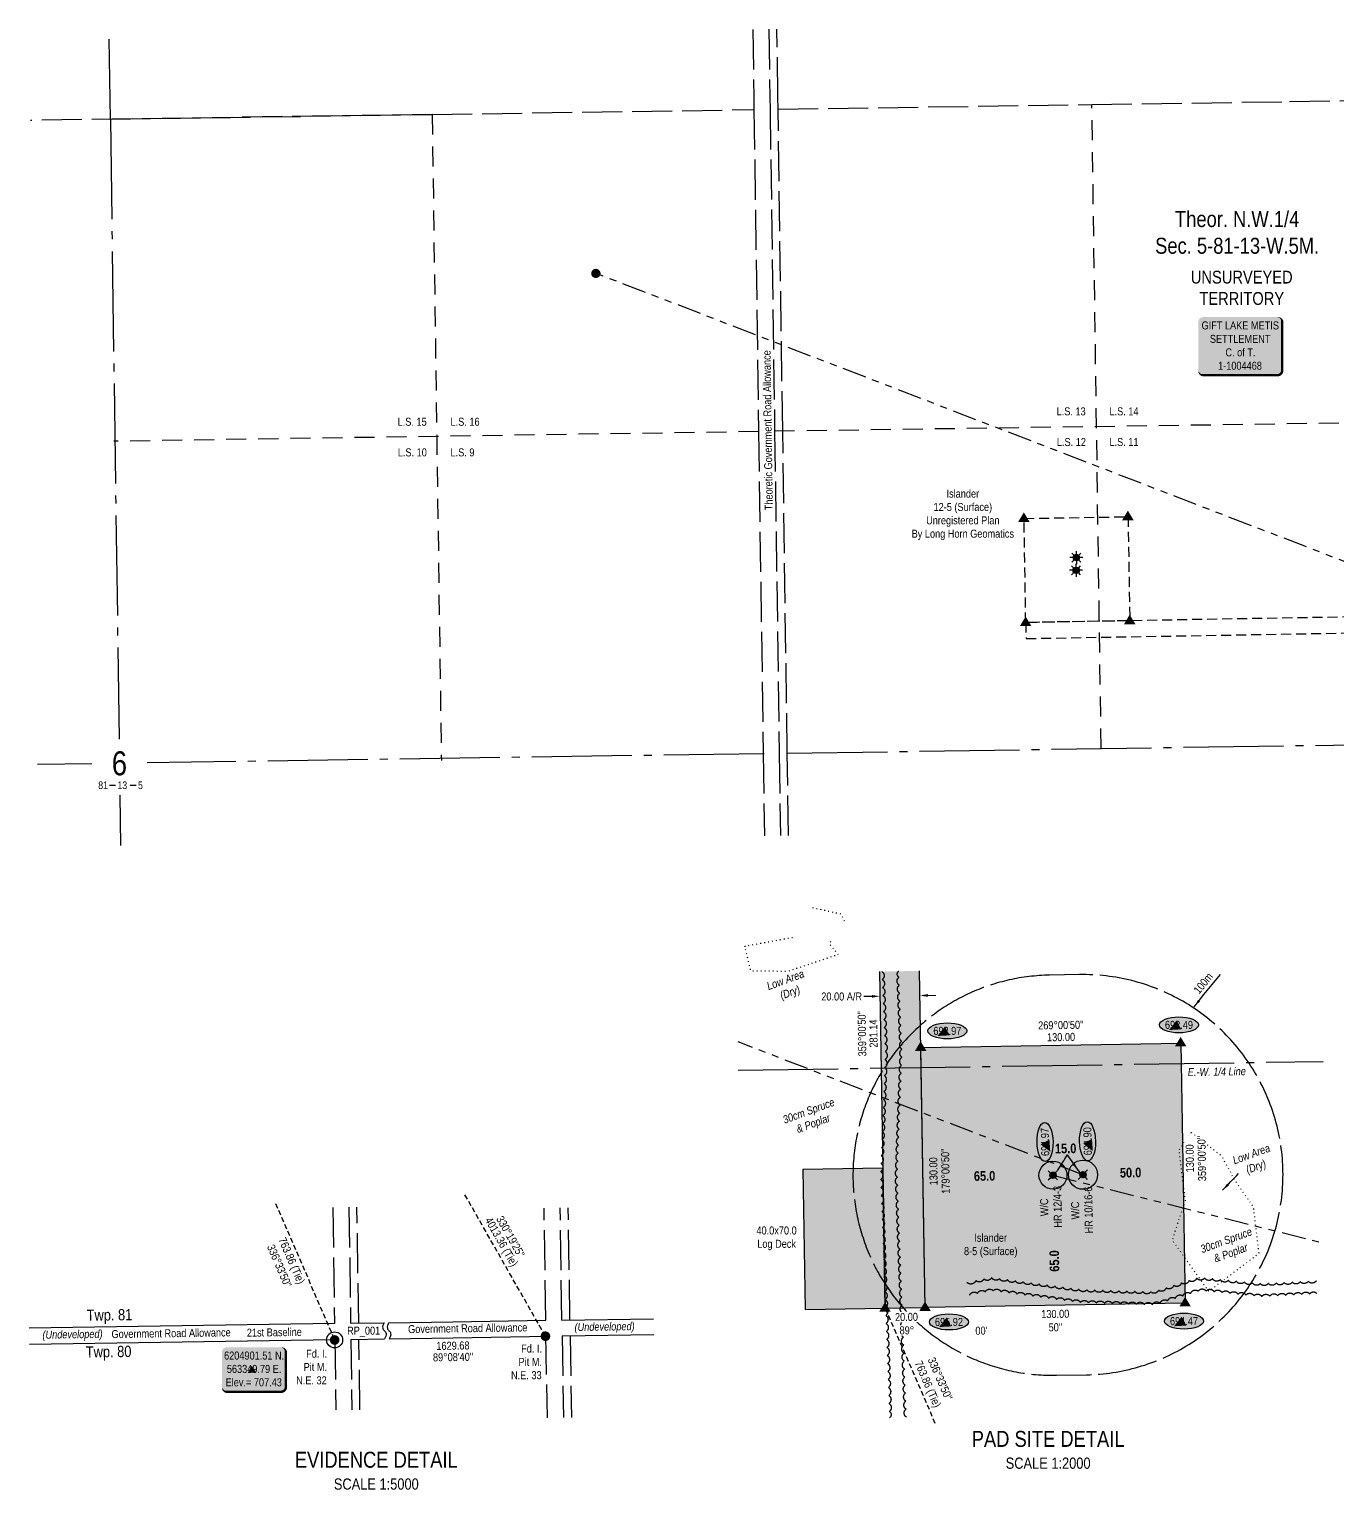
# Model space of a CAD drawing. Extents: x 560792 to 565903, y 6204783 to 6209081.
# Drawn here: x 560792 to 562427, y 6204783 to 6206607 of the extents above; entities that cross this region are included whole.
import ezdxf
from ezdxf.enums import TextEntityAlignment as Align

# ---------------------------------------------------------------- set-up
doc = ezdxf.new("R2010")
doc.units = 0
doc.header["$LTSCALE"] = 5
doc.header["$PDSIZE"] = 0.5
for name, pattern in [('0', [1, 1, 0]), ('foc-ACCESSROAD', [3.75, 2.5, -1.25]), ('foc-BUFFER', [16.75, 15, -1.75]), ('foc-DRILLPATH', [14.75, 6, -1.75, 1.75, -1.75, 1.75, -1.75]), ('foc-LSD', [8, 5, -3]), ('foc-QUARTERLINE', [33, 25, -3, 2, -3]), ('foc-TIELINE', [1.875, 1.25, -0.625]), ('foc-TOPO', [1, 0.2, -0.8]), ('foc-UNSURVEYED', [12.5, 10, -2.5])]:
    doc.linetypes.add(name, pattern=pattern)
doc.layers.get('Defpoints').update_dxf_attribs({"color": 9})
for name, color, linetype in [('10', 1, 'Continuous'), ('35', 37, 'Continuous'), ('9', 3, 'Continuous'), ('AS-OWNER', 7, 'Continuous'), ('AUX-BUFFER', 7, 'foc-BUFFER'), ('C-AR', 13, 'foc-ACCESSROAD'), ('C-SYMBOL', 7, 'Continuous'), ('C-WS', 13, 'foc-ACCESSROAD'), ('C-WS-S', 13, 'Continuous'), ('D-TXT', 6, 'Continuous'), ('DETAIL-T', 7, 'Continuous'), ('L-BD', 7, 'Continuous'), ('L-MON', 1, 'Continuous'), ('L-ROAD-T', 7, 'Continuous'), ('L-SEC', 7, 'Continuous'), ('L-SECLBL', 7, 'Continuous'), ('L-SECQ', 8, 'foc-QUARTERLINE'), ('L-SECTION-LSD', 7, 'foc-LSD'), ('L-TIE', 7, 'foc-TIELINE'), ('L-TIE-T', 7, 'Continuous'), ('L-UNS-T', 3, 'Continuous'), ('L-USEC', 7, 'foc-UNSURVEYED'), ('P-ELEVATION', 7, 'Continuous'), ('P-PDRILLPATH', 12, 'foc-DRILLPATH'), ('P-PROPOSED', 10, 'Continuous'), ('P-PROPOSED-H', 21, 'Continuous'), ('P-TEMP-H', 41, 'Continuous'), ('P-TEMP_LOG DECK', 46, 'Continuous'), ('P-TXT', 4, 'Continuous'), ('T-BUSH', 110, '0'), ('T-BUSH-T', 110, 'Continuous'), ('T-LOW-AREA', 48, 'foc-TOPO')]:
    doc.layers.add(name, color=color, linetype=linetype)
for name, color, linetype, lineweight in [('C-WS-T', 13, 'Continuous', 9), ('P-TEMP-T', 46, 'Continuous', 18), ('T-TEXT', 48, 'Continuous', 18)]:
    doc.layers.add(name, color=color, linetype=linetype, lineweight=lineweight)
doc.styles.add('100L', font='ARIALN.TTF', dxfattribs={"height": 11})
doc.styles.add('175L', font='ARIALN.TTF', dxfattribs={"height": 20})
doc.styles.add('80', font='ARIALN.TTF', dxfattribs={"height": 10})
doc.styles.add('80CG', font='ARIALN.TTF', dxfattribs={"height": 10})
doc.styles.add('80L', font='ARIALN.TTF', dxfattribs={"height": 10})
doc.styles.add('80LS', font='ARIALNI.TTF', dxfattribs={"height": 10})
doc.styles.add('BOLD', font='ARIALNB.TTF')
doc.styles.add('SIMPLEX', font='ARIALN.TTF')
doc.dimstyles.new('CG2011', dxfattribs={"dimscale": 5, "dimtxt": 9, "dimasz": 2, "dimexe": 0.2, "dimexo": 0.0625, "dimgap": 0.5, "dimtad": 0, "dimtih": 1, "dimtoh": 1, "dimzin": 0, "dimdsep": 46, "dimtxsty": '80CG', "dimcen": 0.1, "dimse1": 1, "dimse2": 1, "dimclrd": 256, "dimclrt": 256, "dimaunit": 1, "dimadec": 4, "dimazin": 0, "dimtfac": 0.06, "dimtofl": 0, "dimtmove": 0, "dimatfit": 1, "dimfxl": 0.2, "dimtolj": 1, "dimtzin": 0, "dimlwd": -1, "dimarcsym": 0})
doc.dimstyles.new('Compass 5 000', dxfattribs={"dimscale": 5, "dimtxt": 9, "dimasz": 2, "dimexe": 0.2, "dimexo": 0.0625, "dimgap": 0.5, "dimtad": 0, "dimtih": 1, "dimtoh": 1, "dimzin": 0, "dimdsep": 46, "dimtxsty": '80CG', "dimcen": 0.1, "dimse1": 1, "dimse2": 1, "dimclrd": 256, "dimclrt": 256, "dimaunit": 1, "dimadec": 4, "dimazin": 0, "dimtfac": 0.06, "dimtofl": 0, "dimtmove": 0, "dimatfit": 1, "dimfxl": 0.2, "dimtolj": 1, "dimtzin": 0, "dimlwd": -1, "dimarcsym": 0})

# ---------------------------------------------------------------- blocks, each defined once
blk = doc.blocks.new('GAS')
h = blk.add_hatch(color=255)
h.dxf.hatch_style = 1
edge = h.paths.add_edge_path()
edge.add_arc((0, 0), 0.9, 0, 360)
for p, q in [((-0.81, 0), (-1.62, 0)), ((-0.57, 0.57), (-1.14, 1.14)), ((0, 0.81), (0, 1.62)), ((0.57, 0.57), (1.14, 1.14)), ((1.62, 0), (0.81, 0)), ((-0.57, -0.57), (-1.14, -1.14)), ((0, -0.81), (0, -1.62)), ((1.14, -1.14), (0.57, -0.57))]:
    blk.add_line(p, q)
blk.add_circle((0, 0), 0.8)
blk = doc.blocks.new('*D376')
at = {"layer": 'C-WS-S', "transparency": 16777216}
for p, q in [((562807.2, 6205916.3), (562797.2, 6205916.3)), ((562807.7, 6205890.6), (562807.2, 6205916.3)), ((562808.5, 6205850.6), (562808.7, 6205840.6))]:
    blk.add_line(p, q, dxfattribs=at)
for points in [[(562809.4, 6205890.6), (562806, 6205890.5), (562807.9, 6205880.6)], [(562810.2, 6205850.6), (562806.8, 6205850.5), (562808.3, 6205860.6)]]:
    blk.add_solid(points, dxfattribs=at)
at = {"layer": 'Defpoints', "color": 0, "transparency": 16777216}
for p in [(562292.6, 6205870.3), (562808.3, 6205860.6), (562293, 6205850.3)]:
    blk.add_point(p, dxfattribs=at)
at = {"layer": 'C-WS-S', "transparency": 16777216, "insert": (562750.6, 6205916.3), "char_height": 10, "attachment_point": 5, "style": '80CG'}
blk.add_mtext('\\A1;Islander\\P20.00 A/R\\PPlan by Longhorn', dxfattribs=at)
blk = doc.blocks.new('*U389')
h = blk.add_hatch(color=255)
edge = h.paths.add_edge_path()
edge.add_line((-46.5, -37), (46.5, -37))
edge.add_arc((46.5, -31), 6, 270, 360)
edge.add_line((52.5, -31), (52.5, 29.5))
edge.add_arc((46.5, 29.5), 6, 0, 90)
edge.add_line((46.5, 35.5), (-46.5, 35.5))
edge.add_arc((-46.5, 29.5), 6, 90, 180)
edge.add_line((-52.5, 29.5), (-52.5, -31))
edge.add_arc((-46.5, -31), 6, 180, 270)
at = {"color": 14, "flags": 128}
blk.add_lwpolyline([(-46.5, -37, 3, 3, 0), (46.5, -37, 3, 3, 0.414214), (52.5, -31, 3, 3, 0), (52.5, 29.5, 3, 0, 0.414214), (46.5, 35.5, 0, 0, 0), (-46.5, 35.5, 0, 0, 0.414214), (-52.5, 29.5, 0, 0, 0), (-52.5, -31, 0, 3, 0.414214)], format="xyseb", close=True, dxfattribs=at)
at = {"color": 14, "style": '80'}
blk.add_attdef('ENTER_TEXT_001', (-26.8, -4.9), '', height=10, dxfattribs=at)
blk = doc.blocks.new('STRIA')
blk.add_hatch(color=255).paths.add_polyline_path([(-0.04, 1.52), (-1.47, -0.87), (1.39, -0.87)])
blk = doc.blocks.new('STRIAA')
blk.add_blockref('STRIA', (0, 0))
blk = doc.blocks.new('STRIB')
at = {"color": 1}
blk.add_solid([(-1.12, -0.67), (-0.04, 1.13), (1.04, -0.67)], dxfattribs=at)
blk = doc.blocks.new('STRIBB')
blk.add_blockref('STRIB', (0, 0))
blk = doc.blocks.new('STRICC')
for name in ['STRIAA', 'STRIBB']:
    blk.add_blockref(name, (0, 0))
blk = doc.blocks.new('fdspike')
blk.add_blockref('STRICC', (0, 0))
blk = doc.blocks.new('plbh')
at = {"layer": 'L-MON'}
h = blk.add_hatch(color=255, dxfattribs=at)
h.dxf.hatch_style = 1
edge = h.paths.add_edge_path()
edge.add_arc((0, 0), 1.16, 0, 360)
h = blk.add_hatch(color=256, dxfattribs=at)
h.dxf.hatch_style = 1
h.paths.add_polyline_path([(-0.96, 0, 1), (0.96, 0, 1)])
h.paths.add_polyline_path([(0.91, 0, -1), (-0.91, 0, -1)], flags=16)
h.paths.add_polyline_path([(0.45, 0, -1), (-0.45, 0, -1)], flags=0)
h = blk.add_hatch(color=256, dxfattribs=at)
h.dxf.hatch_style = 1
h.paths.add_polyline_path([(-0.45, 0, 1), (0.45, 0, 1)])
h.paths.add_polyline_path([(0.4, 0, -1), (-0.4, 0, -1)], flags=16)
at = {"layer": 'L-MON', "color": 240}
for radius in [0.96, 0.91, 0.45, 0.4]:
    blk.add_circle((0, 0), radius, dxfattribs=at)
blk = doc.blocks.new('WC')
at = {"layer": 'L-MON'}
h = blk.add_hatch(color=255, dxfattribs=at)
h.dxf.hatch_style = 1
edge = h.paths.add_edge_path()
edge.add_arc((0, 0), 0.9, 0, 360)
at = {"layer": 'L-MON', "color": 240, "flags": 128}
for points in [[(-0.62, 0.5), (-1.23, 1.12)], [(0.52, 0.61), (1.13, 1.21)], [(-1.18, -1.18), (-0.56, -0.57)], [(1.16, -1.18), (0.56, -0.57)]]:
    blk.add_lwpolyline(points, dxfattribs=at)
at = {"layer": 'L-MON', "color": 240}
for radius in [0.8, 0.373]:
    blk.add_circle((0, 0), radius, dxfattribs=at)
blk = doc.blocks.new('*D483')
at = {"layer": 'Defpoints', "color": 0, "transparency": 16777216}
for p in [(561855, 6205396.2), (561904.9, 6205399.8), (561904.9, 6205397)]:
    blk.add_point(p, dxfattribs=at)
at = {"layer": 'P-TXT', "transparency": 16777216}
for p, q in [((561844.9, 6205398.8), (561834.9, 6205398.6)), ((561914.9, 6205400), (561924.9, 6205400.2))]:
    blk.add_line(p, q, dxfattribs=at)
for points in [[(561844.9, 6205400.5), (561844.9, 6205397.1), (561854.9, 6205399)], [(561914.9, 6205401.7), (561914.9, 6205398.3), (561904.9, 6205399.8)]]:
    blk.add_solid(points, dxfattribs=at)
at = {"layer": 'P-TXT', "transparency": 16777216, "insert": (561807.2, 6205398.6), "char_height": 10, "attachment_point": 5, "style": '80CG'}
blk.add_mtext('\\A1;20.00 A/R', dxfattribs=at)
blk = doc.blocks.new('we')
at = {"layer": 'P-ELEVATION'}
h = blk.add_hatch(color=111, dxfattribs=at)
h.dxf.hatch_style = 1
edge = h.paths.add_edge_path()
edge.add_ellipse((0, 0), major_axis=(-24.4, 0), ratio=0.410256, start_angle=0, end_angle=360)
at = {"layer": 'P-ELEVATION', "color": 7, "flags": 128}
blk.add_lwpolyline([(0, 0, 12.5, 0, 0), (-12.4, -6.4, 0, 0, 0)], format="xyseb", dxfattribs=at)
at = {"layer": 'P-ELEVATION', "color": 7}
blk.add_ellipse((0, 0), major_axis=(-24.4, 0), ratio=0.410256, dxfattribs=at)
at = {"layer": 'P-ELEVATION', "style": '80'}
blk.add_attdef('ELEVATION', text='', height=10, dxfattribs=at).set_placement((0, 0), align=Align.MIDDLE_CENTER)
blk = doc.blocks.new('L-SECLBL')
at = {"layer": '9', "color": 7}
for p, q in [((-5.1, -27.8), (-12.3, -27.8)), ((20.7, -27.8), (13.5, -27.8))]:
    blk.add_line(p, q, dxfattribs=at)
at = {"layer": '10', "color": 2, "style": 'SIMPLEX'}
blk.add_attdef('SEC', text='', height=30, dxfattribs=at).set_placement((0, 0), align=Align.MIDDLE)
at = {"layer": '10', "color": 5, "style": '80L'}
blk.add_attdef('TWP', text='', height=9.5, dxfattribs=at).set_placement((-14.4, -27.4), align=Align.MIDDLE_RIGHT)
blk.add_attdef('RGE', text='', height=9.5, dxfattribs=at).set_placement((3.6, -27.4), align=Align.MIDDLE_CENTER)
blk.add_attdef('MER', text='', height=9.5, dxfattribs=at).set_placement((23.2, -27.4), align=Align.MIDDLE_LEFT)
blk = doc.blocks.new('*U421')
h = blk.add_hatch(color=254)
edge = h.paths.add_edge_path()
edge.add_line((-34, -28.5), (34, -28.5))
edge.add_arc((34, -22.5), 6, 270, 360)
edge.add_line((40, -22.5), (40, 21))
edge.add_arc((34, 21), 6, 0, 90)
edge.add_line((34, 27), (-34, 27))
edge.add_arc((-34, 21), 6, 90, 180)
edge.add_line((-40, 21), (-40, -22.5))
edge.add_arc((-34, -22.5), 6, 180, 270)
at = {"color": 1, "flags": 128}
blk.add_lwpolyline([(-34, -28.5, 3, 3, 0), (34, -28.5, 3, 3, 0.414214), (40, -22.5, 3, 3, 0), (40, 21, 3, 0, 0.414214), (34, 27, 0, 0, 0), (-34, 27, 0, 0, 0.414214), (-40, 21, 0, 0, 0), (-40, -22.5, 0, 3, 0.414214)], format="xyseb", close=True, dxfattribs=at)
blk.add_lwpolyline([(-7.8, -5.3, 0, 10, 0), (0, 0, 5, 5, 0)], format="xyseb", dxfattribs=at)
at = {"color": 1, "style": '80'}
blk.add_attdef('ENTER_TEXT_001', (-36, -5), '', height=10, dxfattribs=at)
blk = doc.blocks.new('fdia')
at = {"color": 255, "const_width": 1}
blk.add_lwpolyline([(-0.5, 0, 1), (0.5, 0, 1)], format="xyb", close=True, dxfattribs=at)
blk = doc.blocks.new('Fdiaa')
blk.add_blockref('fdia', (0, 0))
blk = doc.blocks.new('fdib')
at = {"color": 1, "const_width": 1.6}
blk.add_lwpolyline([(-0.4, 0, 1), (0.4, 0, 1)], format="xyb", close=True, dxfattribs=at)
at = {"color": 1}
blk.add_circle((0, 0), 0.8, dxfattribs=at)
blk = doc.blocks.new('Fdibb')
blk.add_blockref('fdib', (0, 0))
blk = doc.blocks.new('fdicc')
for name in ['Fdibb', 'Fdiaa']:
    blk.add_blockref(name, (0, 0))
blk = doc.blocks.new('FDI')
blk.add_blockref('fdicc', (0, 0))

msp = doc.modelspace()

# ---------------------------------------------------------------- hatches: boundary and pattern name
at = {"layer": 'P-PROPOSED-H'}
h = msp.add_hatch(color=256, dxfattribs=at)
h.dxf.hatch_style = 1
h.paths.add_polyline_path([(561854.384, 6205429.755), (561861.621, 6205009.301), (561911.59, 6205010.161), (561904.353, 6205430.615)])
h = msp.add_hatch(color=256, dxfattribs=at)
h.dxf.hatch_style = 1
h.paths.add_polyline_path([(562236.393, 6205015.752), (561911.59, 6205010.161), (561906, 6205334.964), (562230.802, 6205340.555)])
at = {"layer": 'P-TEMP-H'}
h = msp.add_hatch(color=256, dxfattribs=at)
h.dxf.hatch_style = 1
h.paths.add_polyline_path([(561858.61, 6205184.195), (561758.671, 6205182.475), (561761.681, 6205007.581), (561861.621, 6205009.301)])

# ---------------------------------------------------------------- linework, layer by layer
at = {"layer": '35', "color": 3}
msp.add_circle((561173.783, 6204969.715), 9.995, dxfattribs=at)
at = {"layer": 'AUX-BUFFER', "color": 251, "linetype": 'foc-BUFFER', "flags": 128}
msp.add_lwpolyline([(562066.893, 6205425.304, 1), (562075.493, 6204925.607), (562112.973, 6204926.252, 1), (562104.373, 6205425.949)], format="xyb", close=True, dxfattribs=at)
at = {"layer": 'C-AR'}
msp.add_lwpolyline([(562037.582, 6205845.695), (563026.687, 6205862.72), (563041.935, 6205847.987), (563041.078, 6205897.955), (563026.347, 6205882.708), (562037.238, 6205865.683)], close=True, dxfattribs=at)
at = {"layer": 'C-WS'}
msp.add_lwpolyline([(562164.923, 6205997.84), (562167.159, 6205867.919), (562037.238, 6205865.683), (562035.002, 6205995.604)], close=True, dxfattribs=at)
at = {"layer": 'Defpoints', "color": 6}
for centre, radius in [((562071.193, 6205175.455), 17.483), ((562108.673, 6205176.1), 18.235)]:
    msp.add_circle(centre, radius, dxfattribs=at)
at = {"layer": 'L-BD', "flags": 128}
for points in [[(561235.715, 6204991.208, 0.09819619), (561233.97, 6204987.781, 0.11502491), (561233.818, 6204984.49, 0.18910183), (561235.877, 6204981.18, -0.18910183), (561237.937, 6204977.87, -0.11502491), (561237.784, 6204974.579, -0.09819619), (561236.039, 6204971.153)], [(561241.509, 6204991.294, 0.09819619), (561239.765, 6204987.869, 0.11502491), (561239.612, 6204984.579, 0.18910183), (561241.671, 6204981.27, -0.18910183), (561243.73, 6204977.962, -0.11502491), (561243.577, 6204974.672, -0.09819619), (561241.833, 6204971.246)]]:
    msp.add_lwpolyline(points, format="xyb", dxfattribs=at)
at = {"layer": 'L-SEC'}
for p, q in [((561173.656, 6204990.28), (560792.199, 6204984.575)), ((561193.762, 6204990.58), (561235.715, 6204991.208)), ((561241.509, 6204991.294), (561321.325, 6204992.488)), ((561321.325, 6204992.488), (561437.578, 6204994.227)), ((561457.683, 6204994.528), (561572.101, 6204996.239)), ((560792.499, 6204964.47), (561173.952, 6204970.175)), ((561194.058, 6204970.475), (561236.039, 6204971.153)), ((561241.833, 6204971.246), (561321.647, 6204972.536)), ((561321.647, 6204972.536), (561441.141, 6204974.466)), ((561457.983, 6204974.738), (561572.419, 6204976.586))]:
    msp.add_line(p, q, dxfattribs=at)
at = {"layer": 'L-SECQ'}
for p, q in [((561710.182, 6205701.902), (560939.494, 6205690.371)), ((561739.286, 6205702.443), (562498.795, 6205713.807)), ((560870.251, 6205689.335), (560802.557, 6205688.322)), ((561677.68, 6205306.555), (562408.793, 6205317.494))]:
    msp.add_line(p, q, dxfattribs=at)
at = {"layer": 'L-SECQ', "flags": 128}
for points in [[(560893.558, 6206494.239), (560892.147, 6206594.183)], [(560893.558, 6206494.239), (560904.523, 6205719.838)], [(560905.514, 6205649.877), (560906.4, 6205587.283)]]:
    msp.add_lwpolyline(points, dxfattribs=at)
at = {"layer": 'L-SECTION-LSD'}
for p, q in [((562131.357, 6205708.309), (562119.778, 6206512.581)), ((561723.47, 6206104.951), (562527.671, 6206116.467))]:
    msp.add_line(p, q, dxfattribs=at)
at = {"layer": 'L-SECTION-LSD', "flags": 128}
for points in [[(561295.584, 6206500.255), (561307.076, 6205693.253)], [(561703.368, 6206104.131), (560898.029, 6206092.082)]]:
    msp.add_lwpolyline(points, dxfattribs=at)
at = {"layer": 'L-TIE'}
for p, q in [((561437.144, 6204974.401), (561336.439, 6205151.125)), ((561099.902, 6205140.218), (561173.83, 6204969.675)), ((561861.621, 6205009.301), (561924.005, 6204865.388))]:
    msp.add_line(p, q, dxfattribs=at)
at = {"layer": 'L-USEC'}
for p, q in [((561696.179, 6206606.215), (561697.396, 6206521.178)), ((561716.288, 6206606.516), (561717.505, 6206521.466)), ((561727.554, 6206521.61), (561726.337, 6206606.666)), ((561697.396, 6206521.178), (561697.61, 6206506.27)), ((561717.505, 6206521.466), (561717.718, 6206506.571)), ((561727.768, 6206506.722), (561727.554, 6206521.61)), ((562366.84, 6206516.274), (562521.851, 6206518.606)), ((561295.584, 6206500.255), (560793.615, 6206492.743)), ((560893.558, 6206494.239), (561295.584, 6206500.255)), ((561295.584, 6206500.255), (561697.61, 6206506.27)), ((561697.61, 6206506.27), (561703.368, 6206104.131)), ((561717.719, 6206506.558), (561723.477, 6206104.419)), ((561727.768, 6206506.722), (562119.778, 6206512.581)), ((561733.527, 6206104.584), (561727.768, 6206506.722)), ((562119.778, 6206512.581), (562366.84, 6206516.274)), ((562119.778, 6206512.581), (562119.778, 6206512.581)), ((561703.368, 6206104.131), (561709.128, 6205701.992)), ((561723.477, 6206104.419), (561729.237, 6205702.28)), ((561739.286, 6205702.443), (561733.527, 6206104.584)), ((561709.128, 6205701.992), (561710.598, 6205599.335)), ((561729.234, 6205702.28), (561730.704, 6205599.637)), ((561740.756, 6205599.787), (561739.286, 6205702.443)), ((561171.525, 6205135.068), (561173.656, 6204990.28)), ((561191.631, 6205135.364), (561193.762, 6204990.58)), ((561203.813, 6204990.731), (561201.683, 6205135.512)), ((561173.952, 6204970.175), (561175.265, 6204882.325)), ((561194.058, 6204970.475), (561195.375, 6204882.319)), ((561205.43, 6204882.316), (561204.11, 6204970.625))]:
    msp.add_line(p, q, dxfattribs=at)
at = {"layer": 'L-USEC', "flags": 128}
for points in [[(561437.578, 6204994.227), (561435.462, 6205134.265)], [(561457.683, 6204994.528), (561455.567, 6205134.569)], [(561467.736, 6204994.678), (561465.62, 6205134.721)], [(561437.099, 6204976.4), (561439.43, 6204872.549)], [(561457.983, 6204974.738), (561459.536, 6204872.85)], [(561468.036, 6204974.9), (561469.589, 6204873)]]:
    msp.add_lwpolyline(points, dxfattribs=at)
at = {"layer": 'P-PDRILLPATH', "flags": 128}
msp.add_lwpolyline([(562108.673, 6205176.1), (561677.68, 6205341.97)], dxfattribs=at)
at = {"layer": 'P-PROPOSED'}
msp.add_lwpolyline([(561854.384, 6205429.755), (561861.621, 6205009.301), (561911.59, 6205010.161), (561904.353, 6205430.615)], dxfattribs=at)
msp.add_lwpolyline([(562236.393, 6205015.752), (561911.59, 6205010.161), (561906, 6205334.964), (562230.802, 6205340.555)], close=True, dxfattribs=at)
at = {"layer": 'P-TEMP_LOG DECK', "flags": 128}
msp.add_lwpolyline([(561858.61, 6205184.195), (561758.671, 6205182.475), (561761.681, 6205007.581), (561861.621, 6205009.301)], close=True, dxfattribs=at)
at = {"layer": 'T-BUSH', "flags": 128}
for points in [[(561857.493, 6205429.735, -0.52056705), (561857.91, 6205419.748, -0.52056705), (561858.327, 6205409.761, -0.52056705), (561858.743, 6205399.775, -0.52056705), (561859.16, 6205389.788, -0.52056705), (561859.577, 6205379.801, -0.52056705), (561859.994, 6205369.814, -0.52056705), (561860.41, 6205359.828, -0.52056705), (561860.827, 6205349.841, -0.52056705), (561861.244, 6205339.854, -0.52056705), (561861.661, 6205329.867, -0.52056705), (561861.364, 6205319.88, -0.52056705), (561860.979, 6205309.892, -0.52056705), (561860.593, 6205299.904, -0.52056705), (561860.208, 6205289.916, -0.52056705), (561859.823, 6205279.928, -0.52056705), (561859.437, 6205269.94, -0.52056705), (561859.052, 6205259.952, -0.52056705), (561858.667, 6205249.964, -0.52056705), (561858.281, 6205239.976, -0.52056705), (561857.896, 6205229.988, -0.52056705), (561857.511, 6205220, -0.52056705), (561857.125, 6205210.012, -0.52056705), (561856.74, 6205200.024, -0.52056705), (561856.355, 6205190.036, -0.52056705), (561855.969, 6205180.048, -0.52056705), (561855.943, 6205170.06, -0.52056705), (561856.317, 6205160.071, -0.52056705), (561856.69, 6205150.083, -0.52056705), (561857.064, 6205140.094, -0.52056705), (561857.438, 6205130.106, -0.52056705), (561857.811, 6205120.118, -0.52056705), (561858.185, 6205110.129, -0.52056705), (561858.559, 6205100.141, -0.52056705), (561858.933, 6205090.152, -0.52056705), (561859.306, 6205080.164, -0.52056705), (561859.68, 6205070.176, -0.52056705), (561860.054, 6205060.187, -0.52056705), (561860.428, 6205050.199, -0.52056705), (561860.801, 6205040.21, -0.52056705), (561861.175, 6205030.222, -0.52056705), (561861.549, 6205020.233, -0.52056705), (561861.923, 6205010.245, -0.52056705), (561862.296, 6205000.257, -0.52056705), (561862.67, 6204990.268, -0.52056705), (561863.044, 6204980.28, -0.52056705), (561863.418, 6204970.291, -0.52056705), (561863.791, 6204960.303, -0.52056705), (561864.165, 6204950.314, -0.52056705), (561864.539, 6204940.326, -0.52056705), (561864.913, 6204930.338, -0.52056705), (561865.286, 6204920.349, -0.52056705), (561865.66, 6204910.361, -0.52056705), (561866.034, 6204900.372, -0.52056705), (561866.408, 6204890.384, -0.52056705), (561866.781, 6204880.396, -0.52056705), (561867.075, 6204872.547, -0.52056705)], [(561888.051, 6204873.334, -0.52056705), (561887.676, 6204883.322, -0.52056705), (561887.3, 6204893.311, -0.52056705), (561886.925, 6204903.299, -0.52056705), (561886.55, 6204913.287, -0.52056705), (561886.175, 6204923.276, -0.52056705), (561885.8, 6204933.264, -0.52056705), (561885.425, 6204943.252, -0.52056705), (561885.049, 6204953.241, -0.52056705), (561884.674, 6204963.229, -0.52056705), (561884.299, 6204973.217, -0.52056705), (561883.924, 6204983.206, -0.52056705), (561883.549, 6204993.194, -0.52056705), (561883.173, 6205003.183, -0.52056705), (561882.798, 6205013.171, -0.52056705), (561882.423, 6205023.159, -0.52056705), (561882.048, 6205033.148, -0.52056705), (561881.673, 6205043.136, -0.52056705), (561881.298, 6205053.124, -0.52056705), (561880.922, 6205063.113, -0.52056705), (561880.547, 6205073.101, -0.52056705), (561880.172, 6205083.089, -0.52056705), (561879.797, 6205093.078, -0.52056705), (561879.422, 6205103.066, -0.52056705), (561879.046, 6205113.055, -0.52056705), (561878.671, 6205123.043, -0.52056705), (561878.296, 6205133.031, -0.52056705), (561877.921, 6205143.02, -0.52056705), (561877.546, 6205153.008, -0.52056705), (561877.171, 6205162.996, -0.52056705), (561876.795, 6205172.985, -0.52056705), (561877.088, 6205182.973, -0.52056705), (561877.474, 6205192.961, -0.52056705), (561877.859, 6205202.949, -0.52056705), (561878.244, 6205212.937, -0.52056705), (561878.63, 6205222.925, -0.52056705), (561879.015, 6205232.913, -0.52056705), (561879.4, 6205242.901, -0.52056705), (561879.786, 6205252.889, -0.52056705), (561880.171, 6205262.877, -0.52056705), (561880.556, 6205272.865, -0.52056705), (561880.942, 6205282.853, -0.52056705), (561881.327, 6205292.841, -0.52056705), (561881.712, 6205302.829, -0.52056705), (561882.098, 6205312.817, -0.52056705), (561882.483, 6205322.805, -0.52056705), (561882.547, 6205332.792, -0.52056705), (561882.131, 6205342.779, -0.52056705), (561881.714, 6205352.766, -0.52056705), (561881.297, 6205362.753, -0.52056705), (561880.88, 6205372.739, -0.52056705), (561880.464, 6205382.726, -0.52056705), (561880.047, 6205392.713, -0.52056705), (561879.63, 6205402.699, -0.52056705), (561879.213, 6205412.686, -0.52056705), (561878.797, 6205422.673, -0.52056705), (561878.481, 6205430.243, -0.52056705)], [(562400.018, 6205043.59, -0.52056705), (562390.037, 6205043.049, -0.52056705), (562380.056, 6205042.508, -0.52056705), (562370.075, 6205041.967, -0.52056705), (562360.095, 6205041.426, -0.52056705), (562350.114, 6205040.886, -0.52056705), (562340.133, 6205040.345, -0.52056705), (562330.16, 6205040.125, -0.52056705), (562320.215, 6205041.129, -0.52056705), (562310.27, 6205042.134, -0.52056705), (562300.325, 6205043.139, -0.52056705), (562290.381, 6205044.143, -0.52056705), (562280.436, 6205045.148, -0.52056705), (562270.491, 6205046.152, -0.52056705), (562260.546, 6205047.157, -0.52056705), (562250.683, 6205046.945, -0.52056705), (562241.164, 6205043.897, -0.52056705), (562231.645, 6205040.848, -0.52056705), (562222.125, 6205037.8, -0.52056705), (562212.606, 6205034.752, -0.52056705), (562203.087, 6205031.704, -0.52056705), (562193.413, 6205029.758, -0.52056705), (562183.423, 6205030.075, -0.52056705), (562173.432, 6205030.391, -0.52056705), (562163.442, 6205030.708, -0.52056705), (562153.452, 6205031.025, -0.52056705), (562143.461, 6205031.342, -0.52056705), (562133.471, 6205031.659, -0.52056705), (562123.48, 6205031.976, -0.52056705), (562113.49, 6205032.293, -0.52056705), (562103.525, 6205032.914, -0.52056705), (562093.619, 6205034.249, -0.52056705), (562083.713, 6205035.583, -0.52056705), (562073.807, 6205036.918, -0.52056705), (562063.901, 6205038.253, -0.52056705), (562053.996, 6205039.588, -0.52056705), (562044.09, 6205040.923, -0.52056705), (562034.184, 6205042.258, -0.52056705), (562024.278, 6205043.593, -0.52056705), (562014.372, 6205044.928, -0.52056705), (562004.466, 6205046.263, -0.52056705), (561994.559, 6205047.586, -0.52056705), (561984.741, 6205045.854, -0.52056705), (561974.961, 6205043.793, -0.52056705), (561963.759, 6205041.432, -0.52056705)], [(561967.057, 6205025.783, -0.52056705), (561976.837, 6205027.844, -0.52056705), (561986.618, 6205029.905, -0.52056705), (561996.427, 6205031.209, -0.52056705), (562006.332, 6205029.874, -0.52056705), (562016.238, 6205028.539, -0.52056705), (562026.144, 6205027.204, -0.52056705), (562036.05, 6205025.869, -0.52056705), (562045.956, 6205024.534, -0.52056705), (562055.862, 6205023.199, -0.52056705), (562065.768, 6205021.864, -0.52056705), (562075.673, 6205020.53, -0.52056705), (562085.579, 6205019.195, -0.52056705), (562095.485, 6205017.86, -0.52056705), (562105.394, 6205016.551, -0.52056705), (562115.384, 6205016.232, -0.52056705), (562125.375, 6205015.915, -0.52056705), (562135.365, 6205015.598, -0.52056705), (562145.355, 6205015.281, -0.52056705), (562155.346, 6205014.964, -0.52056705), (562165.336, 6205014.647, -0.52056705), (562175.326, 6205014.331, -0.52056705), (562185.317, 6205014.014, -0.52056705), (562195.307, 6205013.697, -0.52056705), (562205.023, 6205015.531, -0.52056705), (562214.543, 6205018.579, -0.52056705), (562224.062, 6205021.628, -0.52056705), (562233.581, 6205024.676, -0.52056705), (562243.1, 6205027.724, -0.52056705), (562252.62, 6205030.772, -0.52056705), (562262.446, 6205030.891, -0.52056705), (562272.391, 6205029.886, -0.52056705), (562282.336, 6205028.882, -0.52056705), (562292.281, 6205027.877, -0.52056705), (562302.226, 6205026.872, -0.52056705), (562312.17, 6205025.868, -0.52056705), (562322.115, 6205024.863, -0.52056705), (562332.063, 6205023.902, -0.52056705), (562342.044, 6205024.432, -0.52056705), (562352.025, 6205024.973, -0.52056705), (562362.006, 6205025.514, -0.52056705), (562371.986, 6205026.055, -0.52056705), (562381.967, 6205026.596, -0.52056705), (562391.948, 6205027.137, -0.52056705), (562400.883, 6205027.621, -0.52056705)]]:
    msp.add_lwpolyline(points, format="xyb", dxfattribs=at)
at = {"layer": 'T-LOW-AREA', "flags": 128}
for points in [[(561770.753, 6205509.743), (561806.173, 6205501.835), (561811.038, 6205491.945)], [(561793.512, 6205467.22), (561791.683, 6205464.64), (561802.843, 6205450.963), (561739.703, 6205429.825), (561693.743, 6205430.48), (561686.18, 6205461.523), (561748.33, 6205472.93)]]:
    msp.add_lwpolyline(points, dxfattribs=at)
msp.add_lwpolyline([(562244.035, 6205228.893), (562281.683, 6205199.678), (562298.345, 6205168.908), (562321.29, 6205136.175), (562328.243, 6205077.638), (562265.785, 6205030.385), (562220.273, 6205094.215), (562236.588, 6205143.988), (562228.685, 6205206.835)], close=True, dxfattribs=at)

# ---------------------------------------------------------------- block references
at = {"layer": 'AS-OWNER'}
ref = msp.add_blockref('*U389', (562305.164, 6206211.588), dxfattribs=dict(at, xscale=0.9990974636864316, yscale=0.9990974636864316, zscale=0.9990974636864316))
ref.add_attrib('ENTER_TEXT_001', 'GIFT LAKE METIS', (562256.803, 6206231.764), dxfattribs={"layer": '0', "color": 14, "height": 9.99097, "style": '80'})
ref.add_attrib('ENTER_TEXT_002', 'SETTLEMENT', (562267.176, 6206214.935), dxfattribs={"layer": '0', "color": 14, "height": 9.991, "style": '80'})
ref.add_attrib('ENTER_TEXT_003', 'C. of T.', (562286.616, 6206198.107), dxfattribs={"layer": '0', "color": 14, "height": 9.991, "style": '80'})
ref.add_attrib('ENTER_TEXT_004', '1-1004468', (562277.443, 6206181.414), dxfattribs={"layer": '0', "color": 14, "height": 9.991, "style": '80'})
at = {"layer": 'C-WS-S', "xscale": 4.997705, "yscale": 4.997705, "zscale": 4.997705}
for p in [(562100.382, 6205946.756), (562100.051, 6205930.912)]:
    msp.add_blockref('GAS', p, dxfattribs=at)
at = {"layer": 'Defpoints', "xscale": 5, "yscale": 5, "zscale": 5}
for p in [(562035.016, 6205995.643), (562164.942, 6205997.865), (562037.238, 6205865.683), (562167.193, 6205867.941)]:
    msp.add_blockref('fdspike', p, dxfattribs=at)
at = {"layer": 'DETAIL-T', "color": 4}
ref = msp.add_blockref('*U421', (561072.903, 6204933.466), dxfattribs=dict(at, xscale=0.999082210681, yscale=0.999082210681, zscale=0.999082210681))
ref.add_attrib('ENTER_TEXT_001', '6204901.51 N.', (561035.642, 6204945.228), dxfattribs={"layer": '0', "color": 1, "height": 9.99082, "style": '80'})
ref.add_attrib('ENTER_TEXT_002', '563349.79 E.', (561039.114, 6204928.536), dxfattribs={"layer": '0', "color": 1, "height": 9.99082, "style": '80'})
ref.add_attrib('ENTER_TEXT_003', 'Elev.= 707.43', (561037.561, 6204911.843), dxfattribs={"layer": '0', "color": 1, "height": 9.99082, "style": '80'})
at = {"layer": 'L-MON'}
for name, p, xscale, yscale, zscale in [('plbh', (561500.1, 6206301.7), 4.997705, 4.997705, 4.997705), ('fdspike', (561906.048, 6205335.023), 4.997705, 4.997705, 4.997705), ('fdspike', (562230.863, 6205340.64), 4.997705, 4.997705, 4.997705), ('WC', (562071.193, 6205175.455), 4.997705, 4.997705, 4.997705), ('WC', (562108.673, 6205176.1), 4.997705, 4.997705, 4.997705), ('fdspike', (562236.463, 6205015.9), 4.997705, 4.997705, 4.997705), ('fdspike', (561861.578, 6205009.4), 4.997705, 4.997705, 4.997705), ('fdspike', (561911.568, 6205010.225), 4.997705, 4.997705, 4.997705), ('FDI', (561173.783, 6204969.715), 5, 5, 5), ('FDI', (561437.144, 6204974.401), 4.997705, 4.997705, 4.997705)]:
    msp.add_blockref(name, p, dxfattribs=dict(at, xscale=xscale, yscale=yscale, zscale=zscale))
at = {"layer": 'L-MON', "xscale": 0.999541, "yscale": 0.999541, "zscale": 0.999541}
for p, values in [((562228.58, 6205363.214), {'ELEVATION': '692.49'}), ((561939.199, 6205355.712), {'ELEVATION': '692.97'}), ((562234.857, 6204993.248), {'ELEVATION': '694.47'}), ((561941.235, 6204992.196), {'ELEVATION': '695.92'})]:
    msp.add_blockref('we', p, dxfattribs=at).add_auto_attribs(values)
at = {"layer": 'L-MON', "xscale": 0.9995409999999999, "yscale": 0.9995409999999999, "zscale": 0.9995409999999999, "rotation": 91.00983140936816}
for p, values in [((562061.241, 6205216.947), {'ELEVATION': '694.97'}), ((562114.364, 6205217.848), {'ELEVATION': '694.90'})]:
    msp.add_blockref('we', p, dxfattribs=at).add_auto_attribs(values)
at = {"layer": 'L-SECLBL', "xscale": 0.999541, "yscale": 0.999541, "zscale": 0.999541}
msp.add_blockref('L-SECLBL', (560904.947, 6205689.854), dxfattribs=at).add_auto_attribs({'SEC': '6', 'TWP': '81', 'RGE': '13', 'MER': '5'})

# ---------------------------------------------------------------- texts
at = {"layer": '35', "color": 3, "style": '80'}
msp.add_attdef('RP_001', (561189.322, 6204976.343), 'RP', height=9.9954, dxfattribs=at)
at = {"layer": 'AUX-BUFFER', "insert": (562246.02, 6205407.341), "char_height": 9.9954, "attachment_point": 1, "rotation": 50.909099, "style": '80L'}
msp.add_mtext_dynamic_manual_height_columns('100m', width=34.21883, gutter_width=224.897, heights=[0], dxfattribs=at)
at = {"layer": 'C-SYMBOL', "color": 3, "insert": (562301.249, 6206379.573), "char_height": 19.99082, "width": 366.55746, "attachment_point": 2, "style": '175L'}
msp.add_mtext('Theor. N.W.1/4 \\PSec. 5-81-13-W.5M.', dxfattribs=at)
at = {"layer": 'C-WS-S', "insert": (561958.555, 6206000.153), "char_height": 9.99541, "width": 220.17856, "attachment_point": 5, "style": '80CG'}
msp.add_mtext('\\A1;Islander\\P12-5 (Surface) \\PUnregistered Plan \\PBy Long Horn Geomatics', dxfattribs=at)
at = {"layer": 'C-WS-T', "insert": (561959.729, 6205102.347), "char_height": 9.99541, "attachment_point": 1, "style": '80L'}
msp.add_mtext_dynamic_manual_height_columns('\\pi13.209;Islander \\P\\pi0.27839;8-5 (Surface)', width=66.22239, gutter_width=49.977, heights=[0], dxfattribs=at)
at = {"layer": 'D-TXT', "color": 3, "char_height": 13.9936, "attachment_point": 1, "rotation": 0.856832, "style": '80L'}
for s, width, insert in [('Twp. 81', 54.1956, (560863.878, 6205007.561)), ('Twp. 80', 56.37196, (560862.795, 6204961.667))]:
    msp.add_mtext_dynamic_manual_height_columns(s, width=width, gutter_width=47.478, heights=[0], dxfattribs=dict(at, insert=insert))
at = {"layer": 'DETAIL-T', "color": 3, "char_height": 19.99082, "attachment_point": 5, "style": '80CG'}
for s, insert, width in [('PAD SITE DETAIL\\P{\\H0.7x;SCALE 1:2000}', (562065.122, 6204832.395), 190.22179), ('EVIDENCE DETAIL\\P{\\H0.7x;SCALE 1:5000}', (561225.815, 6204806.347), 262.33056)]:
    msp.add_mtext(s, dxfattribs=dict(at, insert=insert, width=width))
at = {"layer": 'L-BD', "style": '80L'}
for s, height, rotation, p in [('359°00\'50"', 9.9954, 90.9861, (561832.589, 6205352.044)), ('281.14', 9.9954, 90.9861, (561846.83, 6205352.289)), ("269°00'50''", 9.99541, 0.9861, (562081.032, 6205362.969)), ('130.00', 9.9954, 0.9861, (562081.29, 6205347.978)), ("179°00'50''", 9.99541, 90.9861, (561936.811, 6205180.609)), ('130.00', 9.9954, 90.9861, (561921.82, 6205180.351)), ('4013.36 (Tie)', 9.99541, 299.6764, (561381.229, 6205091.703)), ("330°19'25''", 9.99541, 299.6764, (561393.604, 6205098.755)), ("00'", 9.9954, 0.9861, (561981.707, 6204981.336)), ('1629.68', 9.9954, 1.0193, (561321.553, 6204962.564)), ("89°08'40''", 9.9954, 1.0193, (561321.806, 6204948.323))]:
    msp.add_text(s, height=height, rotation=rotation, dxfattribs=at).set_placement(p, align=Align.MIDDLE)
at = {"layer": 'L-BD', "color": 3, "style": 'BOLD'}
for s, rotation, p in [('15.0', 0.985916, (562073.715, 6205202.63)), ('50.0', 0.985916, (562154.863, 6205172.521)), ('65.0', 0.985916, (561972.461, 6205168.368)), ('65.0', 90.9861, (562079.104, 6205055.046))]:
    msp.add_text(s, height=11.9945, rotation=rotation, dxfattribs=at).set_placement(p)
at = {"layer": 'L-BD', "insert": (562073.917, 6205007.209), "char_height": 9.99541, "width": 35.19531, "attachment_point": 2, "rotation": 0.9861, "style": '80L'}
msp.add_mtext("130.00 50''", dxfattribs=at)
at = {"layer": 'L-MON', "char_height": 9.99541, "attachment_point": 1, "style": '80L'}
for s, insert in [('\\pi33.742;Fd. I.\\P\\pi30.489;Pit M.\\P\\pi21.169;N.E. 32', (561104.521, 6204957.594)), ('\\pi33.742;Fd. I.\\P\\pi30.489;Pit M.\\P\\pi21.107;N.E. 33', (561373.044, 6204964.029))]:
    msp.add_mtext_dynamic_manual_height_columns(s, width=57.89823, gutter_width=49.977, heights=[0], dxfattribs=dict(at, insert=insert))
at = {"layer": 'L-ROAD-T', "style": '80L'}
for s, rotation, p in [('Theoretic Government Road Allowance', 90.820424, (561714.779, 6206105.826)), ('Government Road Allowance', 0.856832, (561340.011, 6204984.342)), ('Government Road Allowance', 0.856832, (560969.463, 6204978.112))]:
    msp.add_text(s, height=9.99541, rotation=rotation, dxfattribs=at).set_placement(p, align=Align.MIDDLE_CENTER)
at = {"layer": 'L-ROAD-T', "insert": (561098.351, 6204984.26), "char_height": 9.99541, "width": 69.40455, "attachment_point": 2, "rotation": 0.856798, "style": '80L'}
msp.add_mtext('\\A1;21st Baseline', dxfattribs=at)
at = {"layer": 'L-SECQ', "insert": (562239.488, 6205309.148), "char_height": 9.99541, "width": 73.27882, "attachment_point": 1, "rotation": 0.9861, "style": '80L'}
msp.add_mtext('{\\fArial Narrow|b0|i1|c0|p34;E.-W. 1/4 Line}', dxfattribs=at)
at = {"layer": 'L-TIE-T', "char_height": 9.99541, "attachment_point": 1, "rotation": 293.4361, "style": '80L'}
for s, width, insert in [('\\pi0.58023;763.86 (Tie)\\P\\pi3.1268;336°33\'50"', 61.67837, (561112.241, 6205099.597)), ('\\pi2.8591;336°33\'50"\\P\\pi0.31248;763.86 (Tie)', 61.14286, (561922.449, 6204951.803))]:
    msp.add_mtext_dynamic_manual_height_columns(s, width=width, gutter_width=49.977, heights=[0], dxfattribs=dict(at, insert=insert))
at = {"layer": 'L-UNS-T', "color": 3, "insert": (562306.976, 6206283.596), "char_height": 15.99266, "attachment_point": 5, "style": '80L'}
msp.add_mtext_dynamic_manual_height_columns('UNSURVEYED TERRITORY', width=126.35573, gutter_width=47.478, heights=[0], dxfattribs=at)
at = {"layer": 'P-TEMP-T', "insert": (561700.594, 6205111.451), "char_height": 9.99541, "attachment_point": 1, "style": '80L'}
msp.add_mtext_dynamic_manual_height_columns('\\pi0.11475;40.0x70.0\\P\\pi1.1613;Log Deck', width=49.83837, gutter_width=49.977, heights=[0], dxfattribs=at)
at = {"layer": 'P-TXT', "char_height": 9.99541, "attachment_point": 1, "rotation": 90.9861, "style": '80L'}
for s, width, insert in [('\\pi15.053;W/C\\P\\pi0.48975;HR 12/4-3', 51.73381, (562055.726, 6205109.088)), ('\\pi18.237;W/C\\P\\pi0.48975;HR 10/16-6', 58.10197, (562094.432, 6205101.883))]:
    msp.add_mtext_dynamic_manual_height_columns(s, width=width, gutter_width=49.954, heights=[0], dxfattribs=dict(at, insert=insert))
at = {"layer": 'T-BUSH-T', "char_height": 9.99541, "width": 67.2792, "attachment_point": 2, "rotation": 20, "style": '80LS'}
for insert in [(561764.244, 6205260.6), (562285.789, 6205098.901)]:
    msp.add_mtext('30cm Spruce\\P& Poplar', dxfattribs=dict(at, insert=insert))
at = {"layer": 'T-TEXT', "style": '80LS'}
for p in [(561511.018, 6204986.409), (560846.312, 6204976.809)]:
    msp.add_text('(Undeveloped)', height=9.99541, rotation=0.856829, dxfattribs=at).set_placement(p, align=Align.MIDDLE_CENTER)
at = {"layer": 'T-TEXT', "char_height": 10, "width": 48.2719, "attachment_point": 2, "rotation": 20, "style": '80LS'}
for insert in [(561735.195, 6205424.22), (562317.288, 6205206.616)]:
    msp.add_mtext('Low Area\\P(Dry)', dxfattribs=dict(at, insert=insert))

# ---------------------------------------------------------------- dimensions: what is measured, and where the dimension line sits
at = {"layer": 'C-WS-S'}
dim = msp.add_linear_dim(base=(562808.303, 6205860.567), p1=(562292.557, 6205870.301), p2=(562292.954, 6205850.314), angle=271.139781, text='Islander\\P20.00 A/R\\PPlan by Longhorn', dimstyle='Compass 5 000', dxfattribs=at)
dim.commit()
dim.dimension.update_dxf_attribs({"geometry": '*D376', "text_midpoint": (562750.632, 6205916.315), "dimtype": 161})
at = {"layer": 'P-TXT'}
dim = msp.add_linear_dim(base=(561904.883, 6205399.84), p1=(561854.961, 6205396.178), p2=(561904.931, 6205397.038), angle=0.9861, text='20.00 A/R', dimstyle='Compass 5 000', dxfattribs=at)
dim.commit()
dim.dimension.update_dxf_attribs({"geometry": '*D483', "text_midpoint": (561807.181, 6205398.635), "dimtype": 161})

# ---------------------------------------------------------------- leaders
at = {"layer": 'AUX-BUFFER', "path_type": 1}
msp.add_leader([(562247.41, 6205385.759), (562280.295, 6205426.236)], dimstyle='CG2011', override={"dimasz": 2, "dimgap": 0.5, "dimtad": 0}, dxfattribs=at)
at = {"layer": 'P-TXT', "path_type": 1}
for points in [[(562077.093, 6205181.626), (562089.217, 6205200.776)], [(562102.517, 6205181.7), (562089.217, 6205200.776)]]:
    msp.add_leader(points, dimstyle='Compass 5 000', override={"dimgap": 0.5, "dimtad": 0}, dxfattribs=at)
at = {"layer": 'T-TEXT', "path_type": 1}
msp.add_leader([(562282.961, 6205156.612), (562302.93, 6205177.397)], dimstyle='Compass 5 000', override={"dimgap": 0.5, "dimtad": 0}, dxfattribs=at)

# ---------------------------------------------------------------- next in the draw order: texts
at = {"layer": 'L-BD', "insert": (562237.621, 6205167.385), "char_height": 9.99541, "width": 56.28152, "attachment_point": 1, "rotation": 90.9861, "line_spacing_factor": 0.9, "style": '80L', "bg_fill": 3, "box_fill_scale": 1.15, "bg_fill_color": 256, "bg_fill_true_color": 256, "bg_fill_transparency": 0}
msp.add_mtext("\\pi11.525;130.00 \\P\\pi0.27839;359°00'50''", dxfattribs=at)
at = {"layer": 'L-BD', "insert": (561873.737, 6205003.185), "char_height": 9.9954, "width": 29.15299, "attachment_point": 1, "rotation": 0.9861, "style": '80L', "bg_fill": 3, "box_fill_scale": 1.15, "bg_fill_color": 256, "bg_fill_true_color": 256, "bg_fill_transparency": 0}
msp.add_mtext('20.00', dxfattribs=at)
at = {"layer": 'L-SECTION-LSD', "attachment_point": 1, "style": '100L', "bg_fill": 3, "box_fill_scale": 1.5, "bg_fill_color": 256, "bg_fill_transparency": 0}
for s, width, insert, char_height in [('\\pi1.8879;L.S. 13', 36.81731, (562073.834, 6206134.393), 9.99541), ('L.S. 14', 36.98122, (562141.762, 6206134.393), 9.9954), ('\\pi1.845;L.S. 15', 36.84253, (561250.627, 6206121.436), 9.99541), ('L.S. 16', 36.92448, (561318.555, 6206121.436), 9.9954), ('\\pi2.2267;L.S. 12', 37.09469, (562073.834, 6206096.126), 9.99541), ('L.S. 11', 36.43277, (562141.762, 6206096.126), 9.9954), ('\\pi2.0282;L.S. 10', 36.93709, (561250.627, 6206083.169), 9.99541), ('L.S. 9', 30.51327, (561318.555, 6206083.169), 9.9954)]:
    msp.add_mtext_dynamic_manual_height_columns(s, width=width, gutter_width=54.975, heights=[0], dxfattribs=dict(at, insert=insert, char_height=char_height))

# ---------------------------------------------------------------- next in the draw order: linework, layer by layer
at = {"layer": 'P-PDRILLPATH', "flags": 128}
for points in [[(563144.993, 6205668.714), (561500.147, 6206301.741)], [(562071.193, 6205175.455), (562408.793, 6205090.801)]]:
    msp.add_lwpolyline(points, dxfattribs=at)

# ---------------------------------------------------------------- next in the draw order: texts
at = {"layer": 'L-BD', "insert": (561879.44, 6204986.581), "char_height": 9.9954, "width": 18.76499, "attachment_point": 1, "rotation": 0.9861, "style": '80L', "bg_fill": 3, "box_fill_scale": 1.15, "bg_fill_color": 256, "bg_fill_true_color": 256, "bg_fill_transparency": 0}
msp.add_mtext('89°', dxfattribs=at)

doc.saveas('drawing.dxf')
